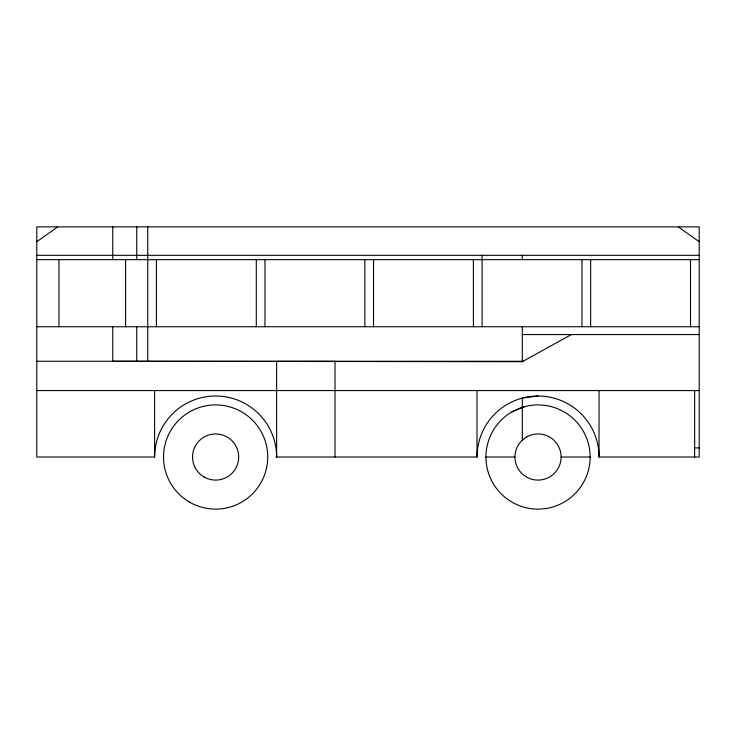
<?xml version="1.0" encoding="UTF-8"?>
<svg xmlns="http://www.w3.org/2000/svg" width="736" height="736" viewBox="0 0 736 736"><rect width="100%" height="100%" fill="white"/><g stroke="black" fill="none" stroke-linecap="round" stroke-linejoin="round"><path stroke-width="1.1" d="M36.8 241.702L57.721 226.881M112.764 326.747L112.764 361.266L522.312 361.707L571.375 334.558M511.971 411.893A52.109 52.109 0 0 1 590.134 457.019A52.109 52.109 0 0 1 511.971 502.136A52.109 52.109 0 0 1 511.971 411.893L524.538 406.686M522.238 398.084L538.025 396.005A61.005 61.005 0 0 1 599.04 457.019L699.2 457.019L699.2 226.881L36.8 226.881L36.8 457.019L154.615 457.019A61.005 61.005 0 0 1 215.62 396.005A61.005 61.005 0 0 1 276.626 457.019L276.626 361.266M36.8 255.318L699.2 255.318M36.8 259.661L699.2 259.661M36.8 326.747L699.2 326.747M522.312 334.558L699.2 334.558M36.8 361.266L523.121 361.266M276.626 361.44L335.027 361.44M36.8 390.568L699.2 390.568M694.637 447.893L699.2 447.893M275.954 457.019L477.02 457.019A61.005 61.005 0 0 1 538.025 396.005M485.926 457.019L514.952 457.019M561.108 457.019L590.134 457.019M678.288 226.881L699.2 241.693M694.637 390.568L694.637 457.019M690.515 259.661L690.515 326.747M599.04 390.568L599.04 457.019M590.649 259.661L590.649 326.747M581.964 259.661L581.964 326.747M522.312 255.318L522.312 259.661M522.312 326.747L522.312 361.707M522.312 398.075L522.312 440.238M482.089 255.318L482.089 326.747M477.02 390.568L477.02 457.019M473.404 259.661L473.404 326.747M373.538 259.661L373.538 326.747M364.854 259.661L364.854 326.747M335.027 361.266L335.027 457.019M264.978 259.661L264.978 326.747M256.294 259.661L256.294 326.747M156.428 259.661L156.428 326.747M154.615 390.568L154.615 457.019M147.743 226.881L147.743 361.266M136.758 226.881L136.758 259.661M136.758 326.747L136.758 361.266M125.598 259.661L125.598 326.747M112.764 226.881L112.764 259.661M58.944 259.661L58.944 326.747M526.488 437.028L521.704 440.698A23.083 23.083 0 0 0 530.132 478.704A23.083 23.083 0 0 0 561.025 455.004A23.083 23.083 0 0 0 526.488 437.028M189.566 502.136A52.109 52.109 0 0 0 267.729 457.019A52.109 52.109 0 0 0 189.566 411.893A52.109 52.109 0 0 0 189.566 502.136M204.084 477.002A23.083 23.083 0 0 0 238.703 457.019A23.083 23.083 0 0 0 204.084 437.028A23.083 23.083 0 0 0 204.084 477.002"/></g></svg>
